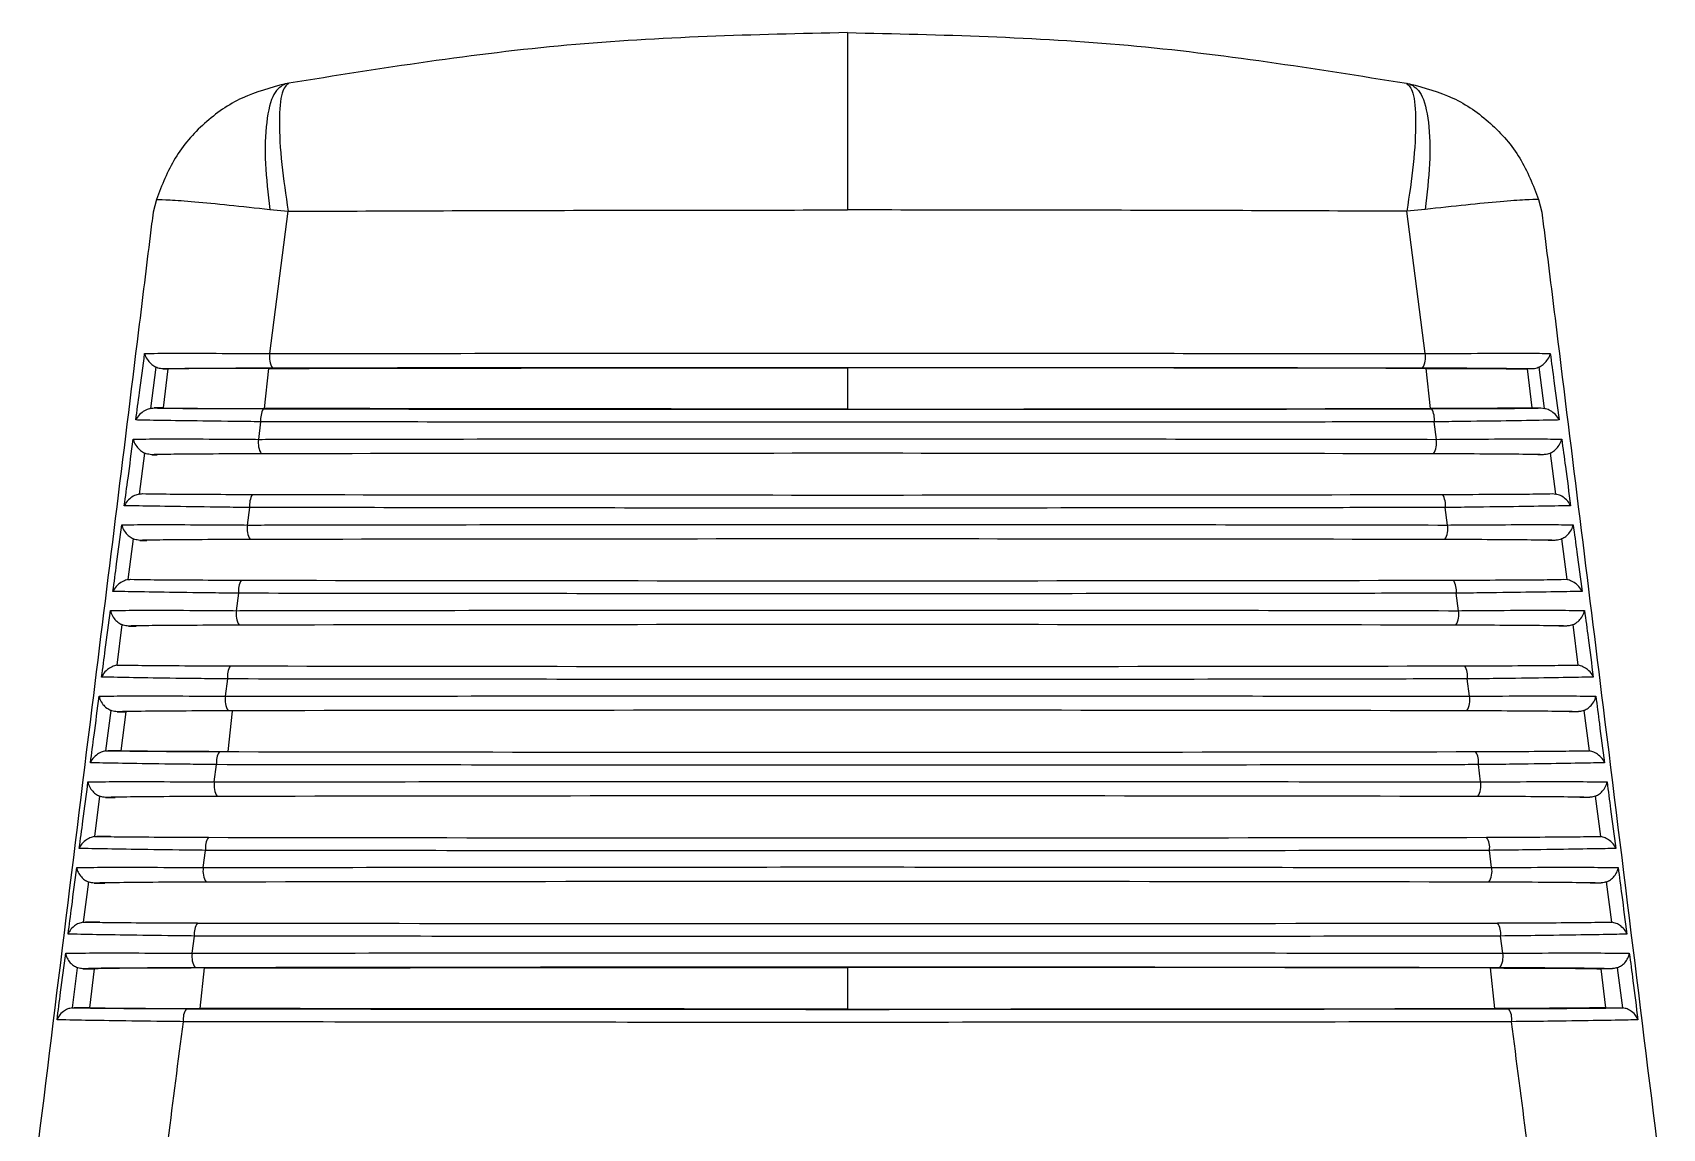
# Model space of a CAD drawing. Extents: x 8 to 113, y 1 to 87.
# Drawn here: x 106.383 to 107.562, y 41.11 to 41.903 of the extents above; entities that cross this region are included whole.
import ezdxf

# ---------------------------------------------------------------- set-up
doc = ezdxf.new("R2010")
doc.units = 0
doc.header["$MEASUREMENT"] = 0
doc.layers.add('OBJECT', color=7, linetype='CONTINUOUS')

msp = doc.modelspace()

# ---------------------------------------------------------------- linework, layer by layer
at = {"layer": 'OBJECT'}
for p, q in [((106.5684, 41.8666), (106.566, 41.8662)), ((107.377, 41.8666), (107.3794, 41.8662)), ((106.4798, 41.8006), (106.4798, 41.8006)), ((107.4656, 41.8006), (107.4656, 41.8006)), ((106.4727, 41.7825), (106.4704, 41.7733)), ((107.4727, 41.7825), (107.475, 41.7733)), ((106.5547, 41.6709), (106.568, 41.7739)), ((106.5548, 41.7752), (106.568, 41.7739)), ((107.3906, 41.7752), (107.3774, 41.7739)), ((107.3907, 41.6709), (107.3774, 41.7739)), ((106.4724, 41.6611), (106.4685, 41.6313)), ((106.4809, 41.6598), (106.4775, 41.6316)), ((106.4777, 41.6598), (106.4809, 41.6598)), ((106.5509, 41.6312), (106.554, 41.6602)), ((106.9727, 41.6606), (106.9727, 41.6308)), ((107.3944, 41.6312), (107.3914, 41.6602)), ((107.4677, 41.6598), (107.4644, 41.6598)), ((107.4644, 41.6598), (107.4679, 41.6316)), ((107.4769, 41.6313), (107.473, 41.6611)), ((106.4775, 41.6316), (106.4711, 41.6316)), ((107.4679, 41.6316), (107.4743, 41.6316)), ((107.4743, 41.6316), (107.4769, 41.6313)), ((106.5467, 41.6089), (106.5483, 41.6216)), ((107.3987, 41.6089), (107.3971, 41.6216)), ((106.4642, 41.599), (106.4603, 41.5693)), ((106.4693, 41.5978), (106.4733, 41.5978)), ((107.4761, 41.5978), (107.4721, 41.5978)), ((107.4851, 41.5693), (107.4812, 41.599)), ((107.4827, 41.5696), (107.4851, 41.5693)), ((106.5387, 41.5469), (106.5403, 41.5596)), ((107.4067, 41.5469), (107.4051, 41.5596)), ((106.456, 41.5369), (106.4521, 41.5074)), ((106.4608, 41.5358), (106.4657, 41.5358)), ((107.4845, 41.5358), (107.4797, 41.5358)), ((107.4933, 41.5074), (107.4894, 41.5369)), ((107.491, 41.5076), (107.4933, 41.5074)), ((106.5307, 41.4849), (106.5323, 41.4975)), ((107.4147, 41.4849), (107.4131, 41.4975)), ((106.4478, 41.4748), (106.444, 41.4454)), ((106.4525, 41.4738), (106.4581, 41.4738)), ((107.4929, 41.4738), (107.4873, 41.4738)), ((107.5014, 41.4454), (107.4976, 41.4748)), ((106.5227, 41.423), (106.5243, 41.4355)), ((107.4227, 41.423), (107.4211, 41.4355)), ((107.4994, 41.4456), (107.5014, 41.4454)), ((106.4397, 41.4128), (106.4359, 41.3834)), ((106.4442, 41.4118), (106.4505, 41.4118)), ((106.4505, 41.4118), (106.447, 41.3836)), ((106.5246, 41.3831), (106.5278, 41.4123)), ((107.5012, 41.4118), (107.4949, 41.4118)), ((107.5095, 41.3834), (107.5057, 41.4128)), ((106.447, 41.3836), (106.4377, 41.3836)), ((107.5076, 41.3836), (107.5095, 41.3834)), ((106.5146, 41.361), (106.5163, 41.3735)), ((107.4307, 41.361), (107.4291, 41.3735)), ((106.4316, 41.3507), (106.4278, 41.3215)), ((106.4359, 41.3498), (106.4429, 41.3498)), ((107.5095, 41.3498), (107.5025, 41.3498)), ((107.5176, 41.3215), (107.5138, 41.3507)), ((106.4394, 41.3216), (106.4295, 41.3216)), ((107.5159, 41.3216), (107.5176, 41.3215)), ((106.5066, 41.299), (106.5083, 41.3115)), ((107.4387, 41.299), (107.4371, 41.3115)), ((106.4236, 41.2886), (106.4198, 41.2595)), ((106.4277, 41.2878), (106.4353, 41.2878)), ((107.5177, 41.2878), (107.5101, 41.2878)), ((107.5256, 41.2595), (107.5218, 41.2886)), ((106.4318, 41.2596), (106.4213, 41.2596)), ((107.5241, 41.2596), (107.5256, 41.2595)), ((106.4986, 41.237), (106.5002, 41.2495)), ((107.4468, 41.237), (107.4451, 41.2495)), ((106.4155, 41.2266), (106.4118, 41.1975)), ((106.4195, 41.2258), (106.4277, 41.2258)), ((106.4277, 41.2258), (106.4242, 41.1976)), ((106.5043, 41.1971), (106.5075, 41.2264)), ((106.9727, 41.2268), (106.9727, 41.1966)), ((107.4411, 41.1971), (107.4379, 41.2264)), ((107.5259, 41.2258), (107.5177, 41.2258)), ((107.5177, 41.2258), (107.5212, 41.1976)), ((107.5336, 41.1975), (107.5298, 41.2266)), ((106.4242, 41.1976), (106.4132, 41.1976)), ((107.5212, 41.1976), (107.5322, 41.1976)), ((107.5322, 41.1976), (107.5336, 41.1975))]:
    msp.add_line(p, q, dxfattribs=at)
for centre, radius, start, end in [((106.5705, 41.6683), 0.016, 170.6768, 209.7358), ((107.3749, 41.6683), 0.016, 330.2642, 9.3232), ((106.5621, 41.6237), 0.014, 148.3069, 188.7708), ((107.3833, 41.6237), 0.014, 351.2292, 31.6931), ((106.5622, 41.6063), 0.0158, 170.5543, 210.2117), ((107.3831, 41.6063), 0.0158, 329.7883, 9.4457), ((106.5539, 41.5617), 0.0138, 147.817, 188.8731), ((107.3915, 41.5617), 0.0138, 351.1269, 32.183), ((106.554, 41.5443), 0.0156, 170.4341, 210.6832), ((107.3914, 41.5443), 0.0156, 329.3168, 9.5659), ((106.5457, 41.4997), 0.0136, 147.3308, 188.9733), ((107.3996, 41.4997), 0.0136, 351.0267, 32.6692), ((106.5458, 41.4824), 0.0154, 170.3163, 211.1508), ((107.3996, 41.4824), 0.0154, 328.8492, 9.6837), ((106.5376, 41.4377), 0.0135, 146.8499, 189.0702), ((107.4078, 41.4377), 0.0135, 350.9298, 33.1501), ((106.5376, 41.4204), 0.0152, 170.201, 211.6147), ((107.4078, 41.4204), 0.0152, 328.3853, 9.799), ((106.5294, 41.3756), 0.0133, 146.3734, 189.164), ((107.416, 41.3756), 0.0133, 350.836, 33.6266), ((106.5294, 41.3584), 0.015, 170.0878, 212.075), ((107.416, 41.3584), 0.015, 327.925, 9.9122), ((106.5212, 41.3136), 0.0131, 145.8999, 189.2566), ((107.4242, 41.3136), 0.0131, 350.7434, 34.1001), ((106.5212, 41.2964), 0.0148, 169.9765, 212.5313), ((107.4242, 41.2964), 0.0148, 327.4687, 10.0235), ((106.5131, 41.2516), 0.013, 145.4306, 189.3469), ((107.4323, 41.2516), 0.013, 350.6531, 34.5694), ((106.513, 41.2344), 0.0146, 169.8676, 212.9845), ((107.4324, 41.2344), 0.0146, 327.0155, 10.1324), ((106.5049, 41.1896), 0.0128, 144.9651, 189.4347), ((107.4405, 41.1896), 0.0128, 350.5653, 35.0349)]:
    msp.add_arc(centre, radius, start, end, dxfattribs=at)
for centre, major_axis, start_param, end_param in [((106.9727, 41.6416), (2.1942, 0), 1.380004, 1.761588), ((106.9727, 41.6498), (2.1948, 0), 4.518704, 4.906074), ((106.9727, 41.5796), (2.1975, 0), 1.376591, 1.765002), ((106.9727, 41.5878), (2.1981, 0), 4.515292, 4.909486), ((106.9727, 41.5176), (2.2007, 0), 1.373185, 1.768407), ((106.9727, 41.5258), (2.2013, 0), 4.511889, 4.912889), ((106.9727, 41.4556), (2.204, 0), 1.369788, 1.771804), ((106.9727, 41.4638), (2.2046, 0), 4.508493, 4.916285), ((106.9727, 41.3936), (2.2072, 0), 1.366399, 1.775193), ((106.9727, 41.4018), (2.2078, 0), 4.505106, 4.919672), ((106.9727, 41.3316), (2.2105, 0), 1.363019, 1.778574), ((106.9727, 41.3398), (2.2111, 0), 4.501727, 4.923051), ((106.9727, 41.2696), (2.2137, 0), 1.359646, 1.781947), ((106.9727, 41.2778), (2.2143, 0), 4.498356, 4.926421), ((106.9727, 41.2076), (2.217, 0), 1.356281, 1.785312), ((106.9727, 41.2158), (2.2176, 0), 4.494993, 4.929785)]:
    msp.add_ellipse(centre, major_axis=major_axis, ratio=0.008727, start_param=start_param, end_param=end_param, dxfattribs=at)
for points, knots in [([(106.9727, 41.9032), (106.9049, 41.9017), (106.7693, 41.8986), (106.6354, 41.8773), (106.5684, 41.8666)], [0, 0, 0, 0, 0.5, 1, 1, 1, 1]), ([(106.9727, 41.9032), (106.9727, 41.9015), (106.9727, 41.8978), (106.9727, 41.8683), (106.9727, 41.8253), (106.9727, 41.7913), (106.9727, 41.7749)], [0, 0, 0, 0, 0.240773, 0.5, 0.759227, 1, 1, 1, 1]), ([(106.9727, 41.9032), (107.0405, 41.9017), (107.1761, 41.8986), (107.31, 41.8773), (107.377, 41.8666)], [0, 0, 0, 0, 0.5, 1, 1, 1, 1]), ([(106.566, 41.8662), (106.5553, 41.8633), (106.534, 41.8576), (106.5067, 41.8385), (106.4846, 41.8133), (106.4767, 41.7927), (106.4727, 41.7825)], [0, 0, 0, 0, 0.25, 0.5, 0.75, 1, 1, 1, 1]), ([(106.566, 41.8662), (106.563, 41.8644), (106.5569, 41.8608), (106.5518, 41.8397), (106.5507, 41.81), (106.5535, 41.7865), (106.5548, 41.7752)], [0, 0, 0, 0, 0.2415611, 0.4999999, 0.7584385, 1, 1, 1, 1]), ([(106.5684, 41.8666), (106.5666, 41.865), (106.5629, 41.8617), (106.5612, 41.8403), (106.5627, 41.8096), (106.5663, 41.7855), (106.568, 41.7739)], [0, 0, 0, 0, 0.24117, 0.5, 0.75883, 1, 1, 1, 1]), ([(107.377, 41.8666), (107.3788, 41.865), (107.3825, 41.8617), (107.3842, 41.8403), (107.3827, 41.8096), (107.3791, 41.7855), (107.3774, 41.7739)], [0, 0, 0, 0, 0.24117, 0.5, 0.75883, 1, 1, 1, 1]), ([(107.3794, 41.8662), (107.3824, 41.8644), (107.3885, 41.8608), (107.3936, 41.8397), (107.3947, 41.81), (107.3919, 41.7865), (107.3906, 41.7752)], [0, 0, 0, 0, 0.2415611, 0.4999999, 0.7584385, 1, 1, 1, 1]), ([(107.3794, 41.8662), (107.3901, 41.8633), (107.4114, 41.8576), (107.4387, 41.8385), (107.4607, 41.8133), (107.4687, 41.7927), (107.4727, 41.7825)], [0, 0, 0, 0, 0.25, 0.5, 0.75, 1, 1, 1, 1]), ([(106.4727, 41.7825), (106.4754, 41.7824), (106.4808, 41.7824), (106.4996, 41.781), (106.5243, 41.7786), (106.5447, 41.7764), (106.5548, 41.7752)], [0, 0, 0, 0, 0.2500001, 0.4999998, 0.7500003, 1, 1, 1, 1]), ([(107.4727, 41.7825), (107.47, 41.7824), (107.4645, 41.7824), (107.4458, 41.781), (107.4211, 41.7786), (107.4007, 41.7764), (107.3906, 41.7752)], [0, 0, 0, 0, 0.2500001, 0.4999998, 0.7500003, 1, 1, 1, 1]), ([(106.4704, 41.7733), (106.4696, 41.7676), (106.4661, 41.7392), (106.4514, 41.6198), (106.4229, 41.39), (106.3974, 41.1829), (106.3831, 41.0669)], [0, 0, 0, 0, 0.024148, 0.120739, 0.507103, 1, 1, 1, 1]), ([(106.568, 41.7739), (106.6345, 41.7742), (106.7686, 41.7747), (106.9043, 41.7748), (106.9727, 41.7749)], [0, 0, 0, 0, 0.496376, 1, 1, 1, 1]), ([(107.3774, 41.7739), (107.3109, 41.7742), (107.1768, 41.7747), (107.0411, 41.7748), (106.9727, 41.7749)], [0, 0, 0, 0, 0.496376, 1, 1, 1, 1]), ([(107.475, 41.7733), (107.4757, 41.7676), (107.4793, 41.7392), (107.494, 41.6198), (107.5225, 41.39), (107.548, 41.1829), (107.5623, 41.0669)], [0, 0, 0, 0, 0.024148, 0.120739, 0.507103, 1, 1, 1, 1]), ([(106.4578, 41.6229), (106.4587, 41.6295), (106.4608, 41.6456), (106.463, 41.6616), (106.4642, 41.671)], [0, 0, 0, 0, 0.412317, 1, 1, 1, 1]), ([(106.4642, 41.671), (106.4651, 41.671), (106.4683, 41.6711), (106.479, 41.6712), (106.502, 41.6712), (106.531, 41.6711), (106.5494, 41.6709), (106.5547, 41.6709)], [0, 0, 0, 0, 0.057677, 0.219413, 0.543377, 0.867764, 1, 1, 1, 1]), ([(106.4642, 41.671), (106.4643, 41.671), (106.4643, 41.6706), (106.4648, 41.6689), (106.4663, 41.6662), (106.4691, 41.6631), (106.4714, 41.6617), (106.4724, 41.6611)], [0, 0, 0, 0, 0.008656, 0.099994, 0.471209, 0.763081, 1, 1, 1, 1]), ([(106.5547, 41.6709), (106.5612, 41.6709), (106.594, 41.671), (106.7324, 41.6712), (106.9363, 41.6713), (107.1834, 41.6712), (107.3216, 41.671), (107.3907, 41.6709)], [0, 0, 0, 0, 0.023792, 0.118973, 0.500647, 0.750324, 1, 1, 1, 1]), ([(107.3907, 41.6709), (107.3972, 41.671), (107.4169, 41.6711), (107.4466, 41.6712), (107.4679, 41.6712), (107.4776, 41.6711), (107.4803, 41.671), (107.4811, 41.671)], [0, 0, 0, 0, 0.16173, 0.488574, 0.814943, 0.942319, 1, 1, 1, 1]), ([(107.473, 41.6611), (107.474, 41.6617), (107.4763, 41.6631), (107.4791, 41.6662), (107.4806, 41.6689), (107.4811, 41.6706), (107.4811, 41.671), (107.4811, 41.671)], [0, 0, 0, 0, 0.2369194, 0.5287914, 0.9000059, 0.9913438, 1, 1, 1, 1]), ([(107.4811, 41.671), (107.482, 41.6644), (107.4842, 41.6484), (107.4863, 41.6323), (107.4876, 41.6229)], [0, 0, 0, 0, 0.412316, 1, 1, 1, 1]), ([(106.4777, 41.6598), (106.4764, 41.66), (106.4745, 41.6601), (106.4729, 41.6609), (106.4724, 41.6611)], [0, 0, 0, 0, 0.730752, 1, 1, 1, 1]), ([(106.5566, 41.6604), (106.5446, 41.6603), (106.5207, 41.6603), (106.4934, 41.6601), (106.4825, 41.6599), (106.4777, 41.6598)], [0, 0, 0, 0, 0.361189, 0.722456, 1, 1, 1, 1]), ([(106.554, 41.6602), (106.5428, 41.6602), (106.5186, 41.6602), (106.4947, 41.66), (106.4836, 41.6599), (106.4809, 41.6598)], [0, 0, 0, 0, 0.393565, 0.8553533, 1, 1, 1, 1]), ([(106.554, 41.6602), (106.6317, 41.6604), (106.7704, 41.6606), (106.911, 41.6606), (106.9727, 41.6606)], [0, 0, 0, 0, 0.560761, 1, 1, 1, 1]), ([(107.3914, 41.6602), (107.3137, 41.6604), (107.175, 41.6606), (107.0344, 41.6606), (106.9727, 41.6606)], [0, 0, 0, 0, 0.560761, 1, 1, 1, 1]), ([(107.4677, 41.6598), (107.4613, 41.6599), (107.4485, 41.6601), (107.4195, 41.6603), (107.3982, 41.6604), (107.3888, 41.6604)], [0, 0, 0, 0, 0.357965, 0.715857, 1, 1, 1, 1]), ([(107.3914, 41.6602), (107.4026, 41.6602), (107.4267, 41.6602), (107.4507, 41.66), (107.4618, 41.6599), (107.4644, 41.6598)], [0, 0, 0, 0, 0.393565, 0.8553533, 1, 1, 1, 1]), ([(107.473, 41.6611), (107.4728, 41.661), (107.4715, 41.6604), (107.4697, 41.6599), (107.4681, 41.6599), (107.4677, 41.6598)], [0, 0, 0, 0, 0.112367, 0.784074, 1, 1, 1, 1]), ([(106.4685, 41.6313), (106.4673, 41.6309), (106.4647, 41.6301), (106.461, 41.6275), (106.4589, 41.625), (106.458, 41.6233), (106.4578, 41.623), (106.4578, 41.6229)], [0, 0, 0, 0, 0.229447, 0.521601, 0.905448, 0.991712, 1, 1, 1, 1]), ([(106.5483, 41.6216), (106.5418, 41.6217), (106.5222, 41.6219), (106.4926, 41.6223), (106.4711, 41.6226), (106.4614, 41.6228), (106.4586, 41.6229), (106.4578, 41.6229)], [0, 0, 0, 0, 0.16013, 0.483001, 0.805363, 0.942123, 1, 1, 1, 1]), ([(106.4685, 41.6313), (106.4688, 41.6314), (106.4696, 41.6315), (106.4705, 41.6316), (106.4711, 41.6316)], [0, 0, 0, 0, 0.349943, 1, 1, 1, 1]), ([(106.4711, 41.6316), (106.4773, 41.6315), (106.4897, 41.6313), (106.5187, 41.6311), (106.5404, 41.6311), (106.5502, 41.6311)], [0, 0, 0, 0, 0.352894, 0.705727, 1, 1, 1, 1]), ([(106.4775, 41.6316), (106.4865, 41.6315), (106.5046, 41.6313), (106.5325, 41.6312), (106.5483, 41.6312), (106.5509, 41.6312)], [0, 0, 0, 0, 0.453825, 0.907587, 1, 1, 1, 1]), ([(106.9727, 41.6308), (106.9134, 41.6308), (106.7719, 41.6309), (106.6322, 41.6311), (106.5509, 41.6312)], [0, 0, 0, 0, 0.418548, 1, 1, 1, 1]), ([(106.9727, 41.6308), (107.0319, 41.6308), (107.1735, 41.6309), (107.3132, 41.6311), (107.3944, 41.6312)], [0, 0, 0, 0, 0.418548, 1, 1, 1, 1]), ([(107.4679, 41.6316), (107.4589, 41.6315), (107.4408, 41.6313), (107.4129, 41.6312), (107.3971, 41.6312), (107.3944, 41.6312)], [0, 0, 0, 0, 0.453825, 0.907587, 1, 1, 1, 1]), ([(107.3951, 41.6311), (107.4071, 41.6311), (107.4309, 41.6311), (107.4584, 41.6313), (107.4694, 41.6315), (107.4743, 41.6316)], [0, 0, 0, 0, 0.3561452, 0.712376, 1, 1, 1, 1]), ([(107.4876, 41.6229), (107.4868, 41.6229), (107.4837, 41.6228), (107.4733, 41.6226), (107.4507, 41.6222), (107.4216, 41.6219), (107.4028, 41.6216), (107.3971, 41.6216)], [0, 0, 0, 0, 0.057874, 0.218011, 0.538018, 0.858388, 1, 1, 1, 1]), ([(107.4876, 41.6229), (107.4876, 41.623), (107.4874, 41.6233), (107.4865, 41.625), (107.4844, 41.6275), (107.4807, 41.6301), (107.4781, 41.6309), (107.4769, 41.6313)], [0, 0, 0, 0, 0.0082877, 0.094552, 0.4783992, 0.770553, 1, 1, 1, 1]), ([(107.3971, 41.6216), (107.3905, 41.6216), (107.3578, 41.6215), (107.2194, 41.6213), (107.0135, 41.6212), (106.7619, 41.6213), (106.6195, 41.6215), (106.5483, 41.6216)], [0, 0, 0, 0, 0.02343, 0.117165, 0.493038, 0.746519, 1, 1, 1, 1]), ([(106.4495, 41.5609), (106.4504, 41.5675), (106.4526, 41.5836), (106.4547, 41.5996), (106.4559, 41.609)], [0, 0, 0, 0, 0.412356, 1, 1, 1, 1]), ([(106.4559, 41.609), (106.4568, 41.609), (106.4599, 41.6091), (106.4702, 41.6092), (106.4928, 41.6092), (106.522, 41.6091), (106.5408, 41.609), (106.5467, 41.6089)], [0, 0, 0, 0, 0.057936, 0.217495, 0.537029, 0.856977, 1, 1, 1, 1]), ([(106.4559, 41.609), (106.456, 41.609), (106.456, 41.6085), (106.4565, 41.6068), (106.458, 41.604), (106.4609, 41.6009), (106.4632, 41.5996), (106.4642, 41.599)], [0, 0, 0, 0, 0.008544, 0.122922, 0.485789, 0.769314, 1, 1, 1, 1]), ([(106.5467, 41.6089), (106.5532, 41.6089), (106.586, 41.609), (106.7243, 41.6092), (106.9308, 41.6093), (107.1835, 41.6092), (107.327, 41.609), (107.3987, 41.6089)], [0, 0, 0, 0, 0.023339, 0.116711, 0.491126, 0.745563, 1, 1, 1, 1]), ([(107.3987, 41.6089), (107.4052, 41.609), (107.4248, 41.6091), (107.4545, 41.6092), (107.4761, 41.6092), (107.4858, 41.6091), (107.4886, 41.609), (107.4894, 41.609)], [0, 0, 0, 0, 0.159551, 0.48199, 0.803962, 0.942061, 1, 1, 1, 1]), ([(107.4812, 41.599), (107.4822, 41.5996), (107.4845, 41.6009), (107.4873, 41.6039), (107.4888, 41.6067), (107.4893, 41.6085), (107.4894, 41.609), (107.4894, 41.609)], [0, 0, 0, 0, 0.225636, 0.506975, 0.868216, 0.991457, 1, 1, 1, 1]), ([(107.4894, 41.609), (107.4903, 41.6024), (107.4925, 41.5864), (107.4946, 41.5703), (107.4958, 41.5609)], [0, 0, 0, 0, 0.412357, 1, 1, 1, 1]), ([(106.4693, 41.5978), (106.4679, 41.598), (106.4662, 41.5981), (106.4646, 41.5988), (106.4642, 41.599)], [0, 0, 0, 0, 0.750494, 1, 1, 1, 1]), ([(106.5486, 41.5984), (106.5367, 41.5984), (106.5127, 41.5983), (106.4851, 41.5981), (106.4742, 41.5979), (106.4693, 41.5978)], [0, 0, 0, 0, 0.355595, 0.711267, 1, 1, 1, 1]), ([(107.4761, 41.5978), (107.4699, 41.5979), (107.4575, 41.5981), (107.4285, 41.5983), (107.4067, 41.5984), (107.3968, 41.5984)], [0, 0, 0, 0, 0.352325, 0.704581, 1, 1, 1, 1]), ([(107.4812, 41.599), (107.481, 41.5989), (107.4798, 41.5983), (107.4781, 41.5979), (107.4765, 41.5979), (107.4761, 41.5978)], [0, 0, 0, 0, 0.0976287, 0.7935398, 1, 1, 1, 1]), ([(106.4603, 41.5693), (106.4591, 41.569), (106.4565, 41.5682), (106.4529, 41.5657), (106.4507, 41.5631), (106.4498, 41.5614), (106.4496, 41.561), (106.4495, 41.5609)], [0, 0, 0, 0, 0.223274, 0.50628, 0.880296, 0.991803, 1, 1, 1, 1]), ([(106.4603, 41.5693), (106.4605, 41.5694), (106.4613, 41.5695), (106.4622, 41.5696), (106.4627, 41.5696)], [0, 0, 0, 0, 0.324166, 1, 1, 1, 1]), ([(106.4627, 41.5696), (106.4687, 41.5695), (106.4807, 41.5693), (106.5097, 41.5691), (106.5319, 41.5691), (106.5423, 41.569)], [0, 0, 0, 0, 0.347531, 0.695003, 1, 1, 1, 1]), ([(107.4031, 41.569), (107.415, 41.5691), (107.4389, 41.5691), (107.4667, 41.5693), (107.4777, 41.5695), (107.4827, 41.5696)], [0, 0, 0, 0, 0.350806, 0.701697, 1, 1, 1, 1]), ([(107.4958, 41.5609), (107.4958, 41.561), (107.4956, 41.5614), (107.4947, 41.5631), (107.4925, 41.5657), (107.4889, 41.5682), (107.4863, 41.569), (107.4851, 41.5693)], [0, 0, 0, 0, 0.008197, 0.119704, 0.49372, 0.776726, 1, 1, 1, 1]), ([(106.5403, 41.5596), (106.5338, 41.5596), (106.5142, 41.5599), (106.4847, 41.5603), (106.4629, 41.5606), (106.4532, 41.5608), (106.4503, 41.5609), (106.4495, 41.5609)], [0, 0, 0, 0, 0.158035, 0.476676, 0.794816, 0.94186, 1, 1, 1, 1]), ([(107.4051, 41.5596), (107.3985, 41.5596), (107.3658, 41.5595), (107.2275, 41.5593), (107.0189, 41.5591), (106.7619, 41.5592), (106.6142, 41.5595), (106.5403, 41.5596)], [0, 0, 0, 0, 0.022991, 0.114968, 0.483793, 0.741897, 1, 1, 1, 1]), ([(107.4958, 41.5609), (107.495, 41.5609), (107.4921, 41.5608), (107.482, 41.5606), (107.4598, 41.5602), (107.4306, 41.5599), (107.4113, 41.5596), (107.4051, 41.5596)], [0, 0, 0, 0, 0.058136, 0.216179, 0.531949, 0.848067, 1, 1, 1, 1]), ([(106.4413, 41.4989), (106.4422, 41.5055), (106.4443, 41.5216), (106.4464, 41.5376), (106.4477, 41.547)], [0, 0, 0, 0, 0.4123942, 1, 1, 1, 1]), ([(106.4477, 41.547), (106.4485, 41.547), (106.4514, 41.5471), (106.4615, 41.5472), (106.4837, 41.5472), (106.513, 41.5471), (106.5323, 41.547), (106.5387, 41.5469)], [0, 0, 0, 0, 0.058199, 0.215687, 0.531014, 0.846742, 1, 1, 1, 1]), ([(106.4477, 41.547), (106.4477, 41.547), (106.4478, 41.5465), (106.4483, 41.5446), (106.4499, 41.5418), (106.4527, 41.5388), (106.455, 41.5375), (106.456, 41.5369)], [0, 0, 0, 0, 0.008444, 0.1450485, 0.4996938, 0.7752311, 1, 1, 1, 1]), ([(106.5387, 41.5469), (106.5452, 41.5469), (106.5779, 41.547), (106.7162, 41.5472), (106.9253, 41.5473), (107.1835, 41.5473), (107.3323, 41.547), (107.4067, 41.5469)], [0, 0, 0, 0, 0.022904, 0.114532, 0.481956, 0.740978, 1, 1, 1, 1]), ([(107.4067, 41.5469), (107.4132, 41.547), (107.4328, 41.5471), (107.4624, 41.5472), (107.4843, 41.5472), (107.4941, 41.5471), (107.4969, 41.547), (107.4977, 41.547)], [0, 0, 0, 0, 0.157481, 0.475733, 0.793524, 0.941798, 1, 1, 1, 1]), ([(107.4894, 41.5369), (107.4904, 41.5375), (107.4927, 41.5387), (107.4955, 41.5417), (107.4971, 41.5446), (107.4976, 41.5464), (107.4977, 41.547), (107.4977, 41.547)], [0, 0, 0, 0, 0.220757, 0.49454, 0.847826, 0.991557, 1, 1, 1, 1]), ([(107.4977, 41.547), (107.4986, 41.5404), (107.5007, 41.5244), (107.5028, 41.5083), (107.5041, 41.4989)], [0, 0, 0, 0, 0.412394, 1, 1, 1, 1]), ([(106.4608, 41.5358), (106.4595, 41.536), (106.4579, 41.5361), (106.4563, 41.5368), (106.456, 41.5369)], [0, 0, 0, 0, 0.771744, 1, 1, 1, 1]), ([(106.5406, 41.5364), (106.5287, 41.5364), (106.5048, 41.5363), (106.4768, 41.5361), (106.4659, 41.5359), (106.4608, 41.5358)], [0, 0, 0, 0, 0.350316, 0.700707, 1, 1, 1, 1]), ([(107.4845, 41.5358), (107.4785, 41.5359), (107.4665, 41.5361), (107.4375, 41.5363), (107.4152, 41.5364), (107.4048, 41.5364)], [0, 0, 0, 0, 0.347005, 0.693943, 1, 1, 1, 1]), ([(107.4894, 41.5369), (107.4893, 41.5369), (107.4881, 41.5363), (107.4864, 41.5359), (107.4849, 41.5359), (107.4845, 41.5358)], [0, 0, 0, 0, 0.081373, 0.802657, 1, 1, 1, 1]), ([(106.4521, 41.5074), (106.451, 41.5071), (106.4484, 41.5063), (106.4448, 41.5039), (106.4425, 41.5013), (106.4416, 41.4995), (106.4413, 41.499), (106.4413, 41.4989)], [0, 0, 0, 0, 0.217447, 0.49176, 0.856153, 0.991885, 1, 1, 1, 1]), ([(106.4521, 41.5074), (106.4523, 41.5074), (106.4531, 41.5076), (106.4538, 41.5076), (106.4543, 41.5076)], [0, 0, 0, 0, 0.293667, 1, 1, 1, 1]), ([(106.4543, 41.5076), (106.4602, 41.5075), (106.4718, 41.5073), (106.5008, 41.5071), (106.5234, 41.5071), (106.5343, 41.507)], [0, 0, 0, 0, 0.342466, 0.684875, 1, 1, 1, 1]), ([(107.4111, 41.507), (107.423, 41.5071), (107.4468, 41.5071), (107.475, 41.5073), (107.4859, 41.5075), (107.491, 41.5076)], [0, 0, 0, 0, 0.345761, 0.691605, 1, 1, 1, 1]), ([(107.5041, 41.4989), (107.5041, 41.499), (107.5038, 41.4995), (107.5029, 41.5013), (107.5006, 41.5039), (107.497, 41.5063), (107.4944, 41.5071), (107.4933, 41.5074)], [0, 0, 0, 0, 0.008115, 0.143847, 0.50824, 0.782553, 1, 1, 1, 1]), ([(106.5323, 41.4975), (106.5258, 41.4976), (106.5062, 41.4978), (106.4768, 41.4982), (106.4548, 41.4986), (106.4449, 41.4988), (106.4421, 41.4989), (106.4413, 41.4989)], [0, 0, 0, 0, 0.156042, 0.470658, 0.7847814, 0.9415951, 1, 1, 1, 1]), ([(107.4131, 41.4975), (107.4066, 41.4975), (107.3739, 41.4975), (107.2357, 41.4973), (107.0244, 41.4971), (106.7618, 41.4972), (106.6088, 41.4974), (106.5323, 41.4975)], [0, 0, 0, 0, 0.022568, 0.112852, 0.474885, 0.737443, 1, 1, 1, 1]), ([(107.5041, 41.4989), (107.5033, 41.4989), (107.5005, 41.4988), (107.4907, 41.4986), (107.4689, 41.4983), (107.4395, 41.4979), (107.4198, 41.4976), (107.4131, 41.4975)], [0, 0, 0, 0, 0.058402, 0.214452, 0.526193, 0.838268, 1, 1, 1, 1]), ([(106.4331, 41.4369), (106.434, 41.4435), (106.4361, 41.4596), (106.4382, 41.4756), (106.4395, 41.485)], [0, 0, 0, 0, 0.41243, 1, 1, 1, 1]), ([(106.4395, 41.485), (106.4403, 41.485), (106.4431, 41.4851), (106.4528, 41.4852), (106.4746, 41.4853), (106.5041, 41.4851), (106.5239, 41.485), (106.5307, 41.4849)], [0, 0, 0, 0, 0.058464, 0.213983, 0.525307, 0.837021, 1, 1, 1, 1]), ([(106.4395, 41.485), (106.4395, 41.485), (106.4396, 41.4844), (106.4401, 41.4825), (106.4417, 41.4796), (106.4445, 41.4766), (106.4468, 41.4754), (106.4478, 41.4748)], [0, 0, 0, 0, 0.008339, 0.166407, 0.512971, 0.780847, 1, 1, 1, 1]), ([(106.5307, 41.4849), (106.5372, 41.485), (106.5699, 41.485), (106.7081, 41.4852), (106.9199, 41.4854), (107.1835, 41.4853), (107.3377, 41.4851), (107.4147, 41.4849)], [0, 0, 0, 0, 0.022484, 0.112433, 0.473119, 0.73656, 1, 1, 1, 1]), ([(107.4147, 41.4849), (107.4212, 41.485), (107.4408, 41.4851), (107.4703, 41.4853), (107.4924, 41.4852), (107.5023, 41.4851), (107.5051, 41.485), (107.5059, 41.485)], [0, 0, 0, 0, 0.155511, 0.469778, 0.783591, 0.941533, 1, 1, 1, 1]), ([(107.4976, 41.4748), (107.4986, 41.4754), (107.5008, 41.4766), (107.5036, 41.4795), (107.5053, 41.4824), (107.5058, 41.4844), (107.5059, 41.485), (107.5059, 41.485)], [0, 0, 0, 0, 0.216116, 0.482661, 0.828143, 0.991662, 1, 1, 1, 1]), ([(107.5059, 41.485), (107.5068, 41.4784), (107.5089, 41.4624), (107.511, 41.4463), (107.5122, 41.4369)], [0, 0, 0, 0, 0.41243, 1, 1, 1, 1]), ([(106.4525, 41.4738), (106.4512, 41.474), (106.4496, 41.4741), (106.4481, 41.4747), (106.4478, 41.4748)], [0, 0, 0, 0, 0.794584, 1, 1, 1, 1]), ([(106.5327, 41.4744), (106.5207, 41.4744), (106.4969, 41.4743), (106.4686, 41.4741), (106.4576, 41.4739), (106.4525, 41.4738)], [0, 0, 0, 0, 0.3453252, 0.6907257, 1, 1, 1, 1]), ([(107.4929, 41.4738), (107.4871, 41.4739), (107.4755, 41.4741), (107.4464, 41.4743), (107.4237, 41.4744), (107.4127, 41.4744)], [0, 0, 0, 0, 0.341978, 0.683891, 1, 1, 1, 1]), ([(107.4976, 41.4748), (107.4975, 41.4748), (107.4963, 41.4743), (107.4947, 41.4739), (107.4932, 41.4739), (107.4929, 41.4738)], [0, 0, 0, 0, 0.063515, 0.811446, 1, 1, 1, 1]), ([(106.444, 41.4454), (106.4428, 41.4451), (106.4403, 41.4444), (106.4368, 41.4421), (106.4344, 41.4394), (106.4334, 41.4376), (106.4332, 41.437), (106.4331, 41.4369)], [0, 0, 0, 0, 0.2119451, 0.4779876, 0.8329682, 0.9919648, 1, 1, 1, 1]), ([(106.5243, 41.4355), (106.5178, 41.4356), (106.4982, 41.4358), (106.4688, 41.4362), (106.4466, 41.4366), (106.4367, 41.4368), (106.4339, 41.4369), (106.4331, 41.4369)], [0, 0, 0, 0, 0.154143, 0.464926, 0.775223, 0.941325, 1, 1, 1, 1]), ([(106.444, 41.4454), (106.4441, 41.4454), (106.4448, 41.4456), (106.4455, 41.4456), (106.446, 41.4456)], [0, 0, 0, 0, 0.257443, 1, 1, 1, 1]), ([(106.446, 41.4456), (106.4516, 41.4455), (106.4629, 41.4453), (106.4919, 41.4451), (106.515, 41.445), (106.5263, 41.445)], [0, 0, 0, 0, 0.337674, 0.675297, 1, 1, 1, 1]), ([(107.4211, 41.4355), (107.4146, 41.4355), (107.3819, 41.4355), (107.2438, 41.4352), (107.0299, 41.4351), (106.7618, 41.4352), (106.6035, 41.4354), (106.5243, 41.4355)], [0, 0, 0, 0, 0.02216, 0.110812, 0.466297, 0.733148, 1, 1, 1, 1]), ([(107.4191, 41.445), (107.431, 41.445), (107.4547, 41.4451), (107.4833, 41.4453), (107.4941, 41.4455), (107.4994, 41.4456)], [0, 0, 0, 0, 0.3409862, 0.682055, 1, 1, 1, 1]), ([(107.5122, 41.4369), (107.5115, 41.4369), (107.5088, 41.4368), (107.4993, 41.4366), (107.478, 41.4363), (107.4485, 41.4358), (107.4283, 41.4356), (107.4211, 41.4355)], [0, 0, 0, 0, 0.058672, 0.212823, 0.520728, 0.828955, 1, 1, 1, 1]), ([(107.5122, 41.4369), (107.5122, 41.437), (107.512, 41.4376), (107.511, 41.4394), (107.5086, 41.4421), (107.5051, 41.4444), (107.5025, 41.4451), (107.5014, 41.4454)], [0, 0, 0, 0, 0.0080352, 0.1670318, 0.5220124, 0.7880549, 1, 1, 1, 1]), ([(106.425, 41.3749), (106.4259, 41.3815), (106.428, 41.3976), (106.4301, 41.4136), (106.4313, 41.423)], [0, 0, 0, 0, 0.412464, 1, 1, 1, 1]), ([(106.4313, 41.423), (106.4321, 41.423), (106.4347, 41.4231), (106.4442, 41.4232), (106.4655, 41.4233), (106.4951, 41.4232), (106.5154, 41.423), (106.5227, 41.423)], [0, 0, 0, 0, 0.058732, 0.212375, 0.519887, 0.827778, 1, 1, 1, 1]), ([(106.4313, 41.423), (106.4313, 41.423), (106.4314, 41.4223), (106.432, 41.4203), (106.4336, 41.4174), (106.4364, 41.4145), (106.4387, 41.4133), (106.4397, 41.4128)], [0, 0, 0, 0, 0.0082456, 0.1870161, 0.5256492, 0.7861865, 1, 1, 1, 1]), ([(106.5227, 41.423), (106.5292, 41.423), (106.5618, 41.423), (106.7, 41.4232), (106.9144, 41.4234), (107.1836, 41.4233), (107.343, 41.4231), (107.4227, 41.423)], [0, 0, 0, 0, 0.022079, 0.110408, 0.464597, 0.732298, 1, 1, 1, 1]), ([(107.4227, 41.423), (107.4292, 41.423), (107.4488, 41.4232), (107.4783, 41.4233), (107.5006, 41.4232), (107.5105, 41.4231), (107.5133, 41.423), (107.5141, 41.423)], [0, 0, 0, 0, 0.153634, 0.464105, 0.774128, 0.941265, 1, 1, 1, 1]), ([(107.5057, 41.4128), (107.5067, 41.4133), (107.5089, 41.4145), (107.5117, 41.4173), (107.5134, 41.4203), (107.514, 41.4223), (107.5141, 41.423), (107.5141, 41.423)], [0, 0, 0, 0, 0.211697, 0.471304, 0.809147, 0.991755, 1, 1, 1, 1]), ([(107.5141, 41.423), (107.5149, 41.4164), (107.517, 41.4004), (107.5191, 41.3843), (107.5204, 41.3749)], [0, 0, 0, 0, 0.412465, 1, 1, 1, 1]), ([(106.4442, 41.4118), (106.4429, 41.412), (106.4414, 41.4121), (106.4399, 41.4127), (106.4397, 41.4128)], [0, 0, 0, 0, 0.819112, 1, 1, 1, 1]), ([(106.5247, 41.4124), (106.5128, 41.4124), (106.4889, 41.4123), (106.4603, 41.4121), (106.4494, 41.4119), (106.4442, 41.4118)], [0, 0, 0, 0, 0.340602, 0.681276, 1, 1, 1, 1]), ([(107.5012, 41.4118), (107.4956, 41.4119), (107.4843, 41.4121), (107.4553, 41.4123), (107.4321, 41.4124), (107.4207, 41.4124)], [0, 0, 0, 0, 0.337221, 0.67438, 1, 1, 1, 1]), ([(107.5057, 41.4128), (107.5056, 41.4127), (107.5045, 41.4123), (107.5029, 41.4119), (107.5015, 41.4119), (107.5012, 41.4118)], [0, 0, 0, 0, 0.043931, 0.819918, 1, 1, 1, 1]), ([(106.4359, 41.3834), (106.4348, 41.3832), (106.4323, 41.3825), (106.4288, 41.3802), (106.4263, 41.3776), (106.4253, 41.3757), (106.425, 41.375), (106.425, 41.3749)], [0, 0, 0, 0, 0.206748, 0.4649308, 0.8107203, 0.9920382, 1, 1, 1, 1]), ([(106.4359, 41.3834), (106.436, 41.3835), (106.4366, 41.3836), (106.4373, 41.3836), (106.4377, 41.3836)], [0, 0, 0, 0, 0.214166, 1, 1, 1, 1]), ([(106.4377, 41.3836), (106.4432, 41.3835), (106.4541, 41.3833), (106.483, 41.3831), (106.5065, 41.383), (106.5183, 41.383)], [0, 0, 0, 0, 0.333137, 0.666224, 1, 1, 1, 1]), ([(106.447, 41.3836), (106.4552, 41.3835), (106.4716, 41.3833), (106.5009, 41.3832), (106.5192, 41.3831), (106.5246, 41.3831)], [0, 0, 0, 0, 0.414011, 0.827964, 1, 1, 1, 1]), ([(107.4271, 41.383), (107.4389, 41.383), (107.4627, 41.3831), (107.4915, 41.3833), (107.5023, 41.3835), (107.5076, 41.3836)], [0, 0, 0, 0, 0.3364615, 0.6730032, 1, 1, 1, 1]), ([(107.5204, 41.3749), (107.5204, 41.375), (107.5201, 41.3757), (107.519, 41.3776), (107.5166, 41.3802), (107.5131, 41.3825), (107.5106, 41.3832), (107.5095, 41.3834)], [0, 0, 0, 0, 0.0079618, 0.1892797, 0.5350692, 0.793252, 1, 1, 1, 1]), ([(106.5163, 41.3735), (106.5098, 41.3736), (106.4902, 41.3738), (106.4609, 41.3742), (106.4385, 41.3746), (106.4286, 41.3748), (106.4257, 41.3749), (106.425, 41.3749)], [0, 0, 0, 0, 0.152333, 0.45946, 0.766109, 0.941053, 1, 1, 1, 1]), ([(107.4291, 41.3735), (107.4226, 41.3735), (107.3899, 41.3734), (107.2519, 41.3732), (107.0354, 41.3731), (106.7618, 41.3731), (106.5981, 41.3734), (106.5163, 41.3735)], [0, 0, 0, 0, 0.021766, 0.108843, 0.45801, 0.729005, 1, 1, 1, 1]), ([(107.5204, 41.3749), (107.5197, 41.3749), (107.5171, 41.3748), (107.5079, 41.3746), (107.487, 41.3743), (107.4573, 41.3738), (107.4368, 41.3736), (107.4291, 41.3735)], [0, 0, 0, 0, 0.058944, 0.211285, 0.515535, 0.820093, 1, 1, 1, 1]), ([(106.4169, 41.3129), (106.4178, 41.3195), (106.4199, 41.3356), (106.422, 41.3516), (106.4232, 41.361)], [0, 0, 0, 0, 0.412497, 1, 1, 1, 1]), ([(106.4232, 41.361), (106.4239, 41.361), (106.4265, 41.3611), (106.4356, 41.3612), (106.4565, 41.3613), (106.4863, 41.3612), (106.5069, 41.361), (106.5146, 41.361)], [0, 0, 0, 0, 0.059002, 0.210856, 0.514734, 0.81898, 1, 1, 1, 1]), ([(106.4232, 41.361), (106.4232, 41.361), (106.4233, 41.3602), (106.4238, 41.3582), (106.4256, 41.3552), (106.4284, 41.3524), (106.4306, 41.3512), (106.4316, 41.3507)], [0, 0, 0, 0, 0.008152, 0.206904, 0.537752, 0.7912619, 1, 1, 1, 1]), ([(106.5146, 41.361), (106.5212, 41.361), (106.5538, 41.361), (106.6918, 41.3613), (106.9089, 41.3614), (107.1836, 41.3614), (107.3484, 41.3611), (107.4307, 41.361)], [0, 0, 0, 0, 0.021688, 0.108455, 0.456373, 0.728187, 1, 1, 1, 1]), ([(107.4307, 41.361), (107.4372, 41.361), (107.4568, 41.3612), (107.4862, 41.3613), (107.5087, 41.3612), (107.5186, 41.3611), (107.5215, 41.361), (107.5222, 41.361)], [0, 0, 0, 0, 0.151845, 0.458696, 0.765104, 0.940995, 1, 1, 1, 1]), ([(107.5138, 41.3507), (107.5148, 41.3512), (107.517, 41.3524), (107.5198, 41.3552), (107.5215, 41.3581), (107.5221, 41.3602), (107.5222, 41.361), (107.5222, 41.361)], [0, 0, 0, 0, 0.207488, 0.460443, 0.790808, 0.991848, 1, 1, 1, 1]), ([(107.5222, 41.361), (107.5231, 41.3544), (107.5252, 41.3384), (107.5272, 41.3223), (107.5285, 41.3129)], [0, 0, 0, 0, 0.412497, 1, 1, 1, 1]), ([(106.4359, 41.3498), (106.4347, 41.35), (106.4332, 41.3501), (106.4318, 41.3506), (106.4316, 41.3507)], [0, 0, 0, 0, 0.84544, 1, 1, 1, 1]), ([(106.5167, 41.3505), (106.5048, 41.3504), (106.481, 41.3504), (106.4521, 41.3501), (106.4413, 41.3499), (106.4359, 41.3498)], [0, 0, 0, 0, 0.336123, 0.672318, 1, 1, 1, 1]), ([(107.5095, 41.3498), (107.504, 41.3499), (107.4932, 41.3501), (107.4641, 41.3504), (107.4405, 41.3504), (107.4287, 41.3505)], [0, 0, 0, 0, 0.332714, 0.665366, 1, 1, 1, 1]), ([(107.5138, 41.3507), (107.5138, 41.3507), (107.5126, 41.3502), (107.5112, 41.3499), (107.5097, 41.3499), (107.5095, 41.3498)], [0, 0, 0, 0, 0.022502, 0.828094, 1, 1, 1, 1]), ([(106.4278, 41.3215), (106.4267, 41.3212), (106.4243, 41.3206), (106.4208, 41.3184), (106.4183, 41.3158), (106.4172, 41.3137), (106.4169, 41.313), (106.4169, 41.3129)], [0, 0, 0, 0, 0.201834, 0.452547, 0.789382, 0.992119, 1, 1, 1, 1]), ([(106.4278, 41.3215), (106.4279, 41.3215), (106.4285, 41.3216), (106.429, 41.3216), (106.4295, 41.3216)], [0, 0, 0, 0, 0.162026, 1, 1, 1, 1]), ([(106.4295, 41.3216), (106.4348, 41.3215), (106.4453, 41.3213), (106.4742, 41.3211), (106.4981, 41.321), (106.5103, 41.321)], [0, 0, 0, 0, 0.328833, 0.657619, 1, 1, 1, 1]), ([(107.435, 41.321), (107.4469, 41.321), (107.4706, 41.3211), (107.4998, 41.3213), (107.5105, 41.3215), (107.5159, 41.3216)], [0, 0, 0, 0, 0.332168, 0.664414, 1, 1, 1, 1]), ([(107.5285, 41.3129), (107.5285, 41.313), (107.5282, 41.3137), (107.5271, 41.3158), (107.5246, 41.3184), (107.5211, 41.3206), (107.5187, 41.3212), (107.5176, 41.3215)], [0, 0, 0, 0, 0.0078811, 0.2106185, 0.5474534, 0.7981663, 1, 1, 1, 1]), ([(106.5083, 41.3115), (106.5018, 41.3116), (106.4823, 41.3118), (106.453, 41.3122), (106.4303, 41.3126), (106.4204, 41.3128), (106.4176, 41.3129), (106.4169, 41.3129)], [0, 0, 0, 0, 0.150605, 0.454244, 0.757411, 0.940779, 1, 1, 1, 1]), ([(107.4371, 41.3115), (107.4306, 41.3115), (107.398, 41.3114), (107.26, 41.3112), (107.0409, 41.311), (106.7617, 41.3111), (106.5927, 41.3114), (106.5083, 41.3115)], [0, 0, 0, 0, 0.021386, 0.106942, 0.450009, 0.725005, 1, 1, 1, 1]), ([(107.5285, 41.3129), (107.5278, 41.3129), (107.5253, 41.3128), (107.5165, 41.3126), (107.4959, 41.3123), (107.4662, 41.3118), (107.4452, 41.3116), (107.4371, 41.3115)], [0, 0, 0, 0, 0.059218, 0.209831, 0.510594, 0.811652, 1, 1, 1, 1]), ([(106.4089, 41.2509), (106.4097, 41.2575), (106.4118, 41.2736), (106.4139, 41.2896), (106.4151, 41.299)], [0, 0, 0, 0, 0.4125276, 1, 1, 1, 1]), ([(106.4151, 41.299), (106.4158, 41.299), (106.4182, 41.2991), (106.4271, 41.2992), (106.4476, 41.2993), (106.4774, 41.2992), (106.4985, 41.2991), (106.5066, 41.299)], [0, 0, 0, 0, 0.059277, 0.209422, 0.509832, 0.810598, 1, 1, 1, 1]), ([(106.4151, 41.299), (106.4151, 41.299), (106.4152, 41.2979), (106.4159, 41.2956), (106.4179, 41.2926), (106.4206, 41.2901), (106.4226, 41.2891), (106.4236, 41.2886)], [0, 0, 0, 0, 0.0080625, 0.2827256, 0.5938043, 0.7961232, 1, 1, 1, 1]), ([(106.5066, 41.299), (106.5132, 41.299), (106.5458, 41.2991), (106.6837, 41.2993), (106.9034, 41.2995), (107.1837, 41.2994), (107.3537, 41.2991), (107.4387, 41.299)], [0, 0, 0, 0, 0.021311, 0.106568, 0.448432, 0.724216, 1, 1, 1, 1]), ([(107.4387, 41.299), (107.4452, 41.299), (107.4648, 41.2992), (107.4941, 41.2993), (107.5168, 41.2992), (107.5268, 41.2991), (107.5296, 41.299), (107.5303, 41.299)], [0, 0, 0, 0, 0.150136, 0.4535305, 0.7564875, 0.9407202, 1, 1, 1, 1]), ([(107.5218, 41.2886), (107.5228, 41.2891), (107.525, 41.2902), (107.5278, 41.293), (107.5296, 41.296), (107.5302, 41.2981), (107.5303, 41.299), (107.5303, 41.299)], [0, 0, 0, 0, 0.203476, 0.450054, 0.773099, 0.991936, 1, 1, 1, 1]), ([(107.5303, 41.299), (107.5311, 41.2924), (107.5332, 41.2764), (107.5353, 41.2603), (107.5365, 41.2509)], [0, 0, 0, 0, 0.412528, 1, 1, 1, 1]), ([(106.4277, 41.2878), (106.4265, 41.288), (106.425, 41.2881), (106.4237, 41.2886), (106.4236, 41.2886)], [0, 0, 0, 0, 0.87371, 1, 1, 1, 1]), ([(106.5087, 41.2885), (106.4968, 41.2884), (106.4731, 41.2884), (106.4438, 41.2881), (106.4331, 41.2879), (106.4277, 41.2878)], [0, 0, 0, 0, 0.331872, 0.663815, 1, 1, 1, 1]), ([(107.5177, 41.2878), (107.5124, 41.2879), (107.502, 41.2881), (107.473, 41.2884), (107.4489, 41.2884), (107.4367, 41.2885)], [0, 0, 0, 0, 0.328436, 0.656814, 1, 1, 1, 1]), ([(107.5218, 41.2886), (107.5207, 41.2883), (107.5193, 41.2879), (107.5179, 41.2879), (107.5177, 41.2878)], [0, 0, 0, 0, 0.835977, 1, 1, 1, 1]), ([(106.4198, 41.2595), (106.4187, 41.2592), (106.4163, 41.2587), (106.4128, 41.2566), (106.4103, 41.2539), (106.4092, 41.2518), (106.4089, 41.251), (106.4089, 41.2509)], [0, 0, 0, 0, 0.197188, 0.440794, 0.768917, 0.992189, 1, 1, 1, 1]), ([(106.4198, 41.2595), (106.4198, 41.2595), (106.4203, 41.2596), (106.4209, 41.2596), (106.4213, 41.2596)], [0, 0, 0, 0, 0.0985703, 1, 1, 1, 1]), ([(106.4213, 41.2596), (106.4264, 41.2595), (106.4365, 41.2593), (106.4654, 41.2591), (106.4897, 41.259), (106.5024, 41.259)], [0, 0, 0, 0, 0.324748, 0.649448, 1, 1, 1, 1]), ([(107.443, 41.259), (107.4549, 41.259), (107.4785, 41.2591), (107.508, 41.2593), (107.5186, 41.2595), (107.5241, 41.2596)], [0, 0, 0, 0, 0.328088, 0.656253, 1, 1, 1, 1]), ([(107.5365, 41.2509), (107.5365, 41.251), (107.5362, 41.2518), (107.5351, 41.2539), (107.5326, 41.2566), (107.5291, 41.2587), (107.5267, 41.2592), (107.5256, 41.2595)], [0, 0, 0, 0, 0.007811, 0.231083, 0.559206, 0.802812, 1, 1, 1, 1]), ([(106.5002, 41.2495), (106.4938, 41.2496), (106.4743, 41.2498), (106.445, 41.2502), (106.4222, 41.2506), (106.4123, 41.2508), (106.4095, 41.2509), (106.4089, 41.2509)], [0, 0, 0, 0, 0.148954, 0.44926, 0.7491, 0.940502, 1, 1, 1, 1]), ([(107.4451, 41.2495), (107.4386, 41.2495), (107.406, 41.2494), (107.2681, 41.2492), (107.0463, 41.249), (106.7617, 41.2491), (106.5874, 41.2494), (106.5002, 41.2495)], [0, 0, 0, 0, 0.021019, 0.105106, 0.44228, 0.72114, 1, 1, 1, 1]), ([(107.5365, 41.2509), (107.5359, 41.2509), (107.5336, 41.2508), (107.525, 41.2506), (107.5049, 41.2503), (107.4751, 41.2498), (107.4536, 41.2496), (107.4451, 41.2495)], [0, 0, 0, 0, 0.059496, 0.208459, 0.505892, 0.803608, 1, 1, 1, 1]), ([(106.4008, 41.1889), (106.4017, 41.1955), (106.4038, 41.2116), (106.4058, 41.2276), (106.4071, 41.237)], [0, 0, 0, 0, 0.412557, 1, 1, 1, 1]), ([(106.4071, 41.237), (106.4077, 41.237), (106.41, 41.2371), (106.4186, 41.2372), (106.4387, 41.2373), (106.4686, 41.2372), (106.4901, 41.2371), (106.4986, 41.237)], [0, 0, 0, 0, 0.059553, 0.208066, 0.505163, 0.802607, 1, 1, 1, 1]), ([(106.4071, 41.237), (106.4071, 41.237), (106.4072, 41.2358), (106.4079, 41.2335), (106.4099, 41.2305), (106.4126, 41.228), (106.4146, 41.2271), (106.4155, 41.2266)], [0, 0, 0, 0, 0.00798, 0.299101, 0.602916, 0.800704, 1, 1, 1, 1]), ([(106.4986, 41.237), (106.5052, 41.237), (106.5377, 41.2371), (106.6756, 41.2373), (106.8979, 41.2375), (107.1837, 41.2374), (107.3591, 41.2371), (107.4468, 41.237)], [0, 0, 0, 0, 0.020947, 0.104745, 0.44076, 0.72038, 1, 1, 1, 1]), ([(107.4468, 41.237), (107.4532, 41.2371), (107.4728, 41.2372), (107.502, 41.2373), (107.5249, 41.2372), (107.5349, 41.2371), (107.5377, 41.237), (107.5383, 41.237)], [0, 0, 0, 0, 0.148503, 0.448595, 0.748256, 0.940444, 1, 1, 1, 1]), ([(107.5298, 41.2266), (107.5308, 41.2271), (107.5328, 41.228), (107.5355, 41.2305), (107.5375, 41.2335), (107.5382, 41.2358), (107.5383, 41.237), (107.5383, 41.237)], [0, 0, 0, 0, 0.199296, 0.397084, 0.700899, 0.99202, 1, 1, 1, 1]), ([(107.5383, 41.237), (107.5392, 41.2304), (107.5413, 41.2144), (107.5433, 41.1983), (107.5445, 41.1889)], [0, 0, 0, 0, 0.4125571, 1, 1, 1, 1]), ([(106.4195, 41.2258), (106.4183, 41.226), (106.4169, 41.2261), (106.4157, 41.2265), (106.4155, 41.2266)], [0, 0, 0, 0, 0.904055, 1, 1, 1, 1]), ([(106.5008, 41.2265), (106.4889, 41.2264), (106.4651, 41.2264), (106.4356, 41.2262), (106.425, 41.226), (106.4195, 41.2258)], [0, 0, 0, 0, 0.327832, 0.655735, 1, 1, 1, 1]), ([(106.5075, 41.2264), (106.4946, 41.2263), (106.4687, 41.2263), (106.4423, 41.2261), (106.4314, 41.2259), (106.4277, 41.2258)], [0, 0, 0, 0, 0.396563, 0.793192, 1, 1, 1, 1]), ([(106.5075, 41.2264), (106.6008, 41.2265), (106.7547, 41.2268), (106.9111, 41.2268), (106.9727, 41.2268)], [0, 0, 0, 0, 0.605766, 1, 1, 1, 1]), ([(107.4379, 41.2264), (107.3446, 41.2265), (107.1906, 41.2268), (107.0343, 41.2268), (106.9727, 41.2268)], [0, 0, 0, 0, 0.605766, 1, 1, 1, 1]), ([(107.4379, 41.2264), (107.4508, 41.2263), (107.4767, 41.2263), (107.5031, 41.2261), (107.514, 41.2259), (107.5177, 41.2258)], [0, 0, 0, 0, 0.396563, 0.793192, 1, 1, 1, 1]), ([(107.5259, 41.2258), (107.5208, 41.2259), (107.5107, 41.2261), (107.4818, 41.2264), (107.4573, 41.2264), (107.4446, 41.2265)], [0, 0, 0, 0, 0.324373, 0.648689, 1, 1, 1, 1]), ([(107.5298, 41.2266), (107.5287, 41.2263), (107.5274, 41.2259), (107.5261, 41.2259), (107.5259, 41.2258)], [0, 0, 0, 0, 0.8436258, 1, 1, 1, 1]), ([(106.4118, 41.1975), (106.4107, 41.1973), (106.4083, 41.1968), (106.4049, 41.1947), (106.4023, 41.192), (106.4012, 41.1899), (106.4008, 41.189), (106.4008, 41.1889)], [0, 0, 0, 0, 0.1927916, 0.4296444, 0.7493041, 0.9922558, 1, 1, 1, 1]), ([(106.4922, 41.1875), (106.4858, 41.1876), (106.4663, 41.1878), (106.4371, 41.1882), (106.4141, 41.1886), (106.4042, 41.1888), (106.4015, 41.1889), (106.4008, 41.1889)], [0, 0, 0, 0, 0.147376, 0.4444961, 0.7411549, 0.9402222, 1, 1, 1, 1]), ([(106.4118, 41.1975), (106.4118, 41.1975), (106.4123, 41.1976), (106.4127, 41.1976), (106.4132, 41.1976)], [0, 0, 0, 0, 0.020277, 1, 1, 1, 1]), ([(106.4132, 41.1976), (106.4181, 41.1975), (106.4278, 41.1973), (106.4566, 41.1971), (106.4813, 41.197), (106.4944, 41.197)], [0, 0, 0, 0, 0.320862, 0.641681, 1, 1, 1, 1]), ([(106.4242, 41.1976), (106.4317, 41.1975), (106.4468, 41.1973), (106.4769, 41.1971), (106.497, 41.1971), (106.5043, 41.1971)], [0, 0, 0, 0, 0.390004, 0.779955, 1, 1, 1, 1]), ([(106.4394, 40.7782), (106.4497, 40.8575), (106.4673, 40.994), (106.4849, 41.1304), (106.4922, 41.1875)], [0, 0, 0, 0, 0.581449, 1, 1, 1, 1]), ([(107.4531, 41.1875), (107.4466, 41.1875), (107.4141, 41.1874), (107.2763, 41.1872), (107.0518, 41.187), (106.7616, 41.187), (106.582, 41.1873), (106.4922, 41.1875)], [0, 0, 0, 0, 0.020664, 0.103331, 0.434809, 0.717404, 1, 1, 1, 1]), ([(106.9727, 41.1966), (106.8939, 41.1967), (106.7364, 41.1967), (106.5816, 41.1969), (106.5043, 41.1971)], [0, 0, 0, 0, 0.500491, 1, 1, 1, 1]), ([(106.9727, 41.1966), (107.0515, 41.1967), (107.209, 41.1967), (107.3638, 41.1969), (107.4411, 41.1971)], [0, 0, 0, 0, 0.500491, 1, 1, 1, 1]), ([(107.5212, 41.1976), (107.5136, 41.1975), (107.4985, 41.1973), (107.4685, 41.1971), (107.4484, 41.1971), (107.4411, 41.1971)], [0, 0, 0, 0, 0.390004, 0.779955, 1, 1, 1, 1]), ([(107.451, 41.197), (107.4628, 41.197), (107.4865, 41.1971), (107.5162, 41.1973), (107.5267, 41.1975), (107.5322, 41.1976)], [0, 0, 0, 0, 0.324207, 0.648491, 1, 1, 1, 1]), ([(107.5445, 41.1889), (107.5439, 41.1889), (107.5417, 41.1888), (107.5335, 41.1886), (107.5137, 41.1883), (107.4839, 41.1878), (107.4621, 41.1876), (107.4531, 41.1875)], [0, 0, 0, 0, 0.0597754, 0.2071608, 0.5014118, 0.7959342, 1, 1, 1, 1]), ([(107.506, 40.7782), (107.4957, 40.8575), (107.4781, 40.994), (107.4605, 41.1304), (107.4531, 41.1875)], [0, 0, 0, 0, 0.581449, 1, 1, 1, 1]), ([(107.5445, 41.1889), (107.5445, 41.189), (107.5442, 41.1899), (107.5431, 41.192), (107.5405, 41.1947), (107.537, 41.1968), (107.5347, 41.1973), (107.5336, 41.1975)], [0, 0, 0, 0, 0.0077442, 0.2506959, 0.5703556, 0.8072084, 1, 1, 1, 1])]:
    msp.add_open_spline(points, degree=3, knots=knots, dxfattribs=at)

doc.saveas('drawing.dxf')
